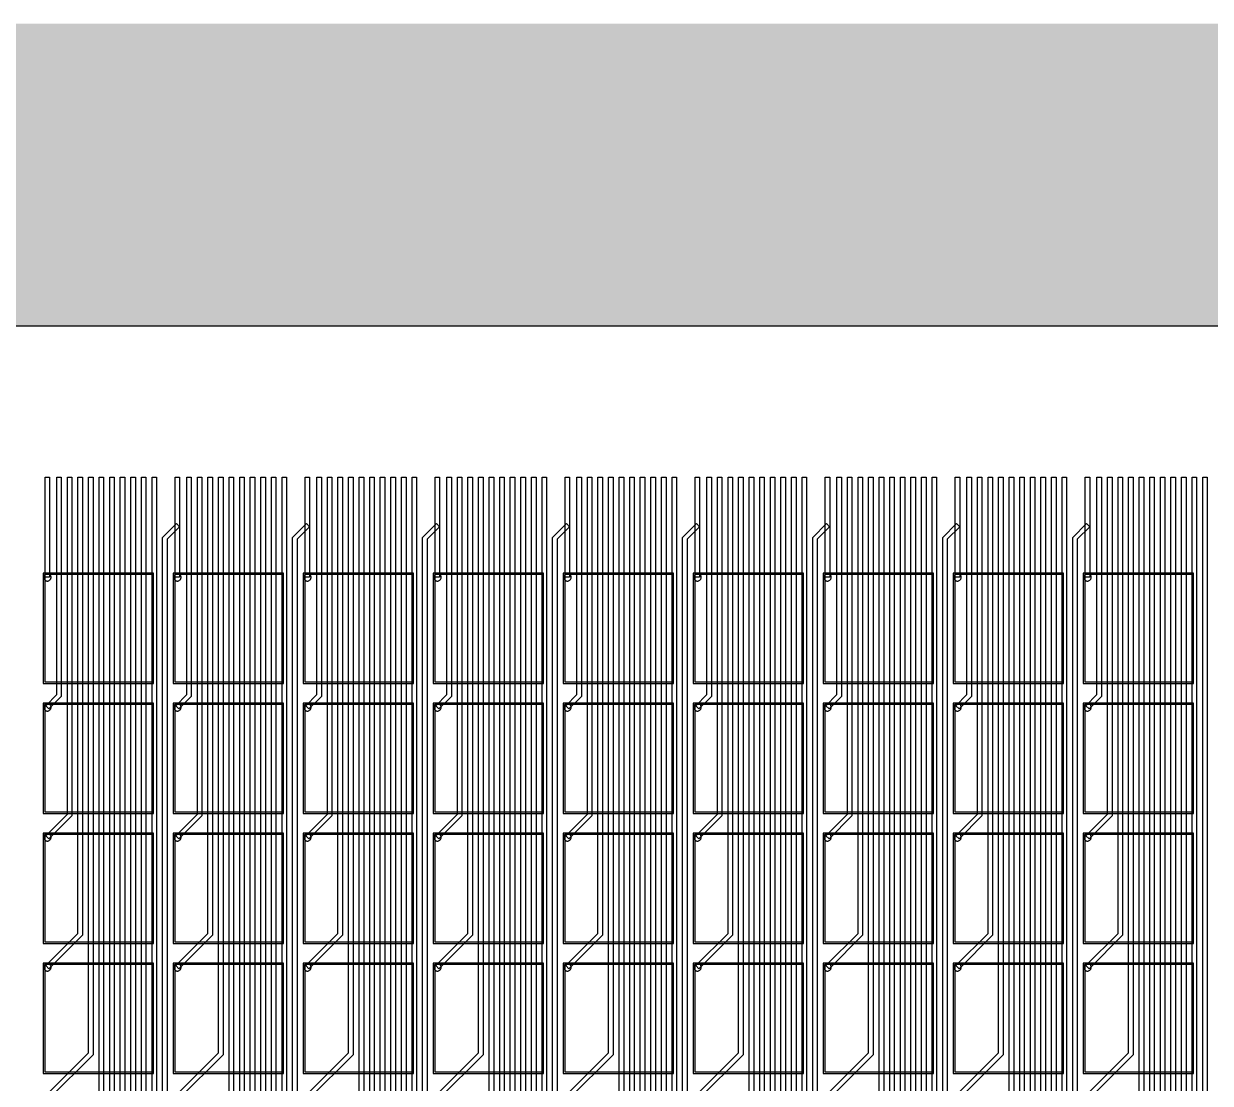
# Model space of a CAD drawing. Header units: metres. Extents: x -514 to 4285, y 130 to 1832.
# Drawn here: x -13 to 772, y 1132 to 1832 of the extents above; entities that cross this region are included whole.
import ezdxf

# ---------------------------------------------------------------- set-up
doc = ezdxf.new("R2010")
doc.units = ezdxf.units.M
for name, color, linetype in [('Etching', 1, 'CONTINUOUS'), ('EtchingPad', 2, 'CONTINUOUS'), ('Metal1', 4, 'CONTINUOUS'), ('Metal2', 3, 'CONTINUOUS'), ('Polyimide', 7, 'CONTINUOUS'), ('Polyimide_Negative', 5, 'CONTINUOUS')]:
    doc.layers.add(name, color=color, linetype=linetype)

msp = doc.modelspace()

# ---------------------------------------------------------------- hatches: boundary and pattern name
at = {"layer": 'Polyimide_Negative'}
h = msp.add_hatch(color=5, dxfattribs=at)
h.paths.add_polyline_path([(-514, 1832.5), (4285, 1832.5), (4285, 230), (59.64, 230), (48.21, 217.79), (33.87, 204.37), (18.69, 191.91), (2.73, 180.47), (-13.95, 170.1), (-31.27, 160.84), (-49.15, 152.74), (-67.53, 145.82), (-86.33, 140.12), (-105.45, 135.66), (-124.83, 132.46), (-144.37, 130.54), (-164, 129.89), (-183.63, 130.54), (-203.17, 132.46), (-222.55, 135.66), (-241.67, 140.12), (-260.47, 145.82), (-278.85, 152.74), (-296.73, 160.84), (-314.05, 170.1), (-330.73, 180.47), (-346.69, 191.91), (-361.87, 204.37), (-376.21, 217.79), (-387.64, 230), (-514, 230), (-514, 1832.5)])
h.paths.add_polyline_path([(-264, 430), (-263.79, 423.46), (-263.14, 416.95), (-262.08, 410.49), (-260.59, 404.12), (-258.69, 397.86), (-256.39, 391.73), (-253.69, 385.77), (-250.6, 380), (-247.15, 374.44), (-243.34, 369.12), (-239.18, 364.07), (-234.71, 359.29), (-229.93, 354.82), (-224.88, 350.66), (-219.56, 346.85), (-214, 343.4), (-208.23, 340.31), (-202.27, 337.61), (-196.14, 335.31), (-189.88, 333.41), (-183.51, 331.92), (-177.05, 330.86), (-170.54, 330.21), (-164, 330), (-157.46, 330.21), (-150.95, 330.86), (-144.49, 331.92), (-138.12, 333.41), (-131.86, 335.31), (-125.73, 337.61), (-119.77, 340.31), (-114, 343.4), (-108.44, 346.85), (-103.12, 350.66), (-98.07, 354.82), (-93.29, 359.29), (-88.82, 364.07), (-84.66, 369.12), (-80.85, 374.44), (-77.4, 380), (-74.31, 385.77), (-71.61, 391.73), (-69.31, 397.86), (-67.41, 404.12), (-65.92, 410.49), (-64.86, 416.95), (-64.21, 423.46), (-64, 430), (1985, 430), (3830, 430), (3830.22, 436.87), (3830.9, 443.71), (3832.02, 450.48), (3833.58, 457.18), (3835.57, 463.75), (3837.99, 470.18), (3840.83, 476.44), (3844.07, 482.5), (3847.7, 488.33), (3851.7, 493.92), (3856.06, 499.23), (3860.75, 504.25), (3865.77, 508.94), (3871.08, 513.3), (3876.67, 517.3), (3882.5, 520.93), (3888.56, 524.17), (3894.82, 527.01), (3901.25, 529.43), (3907.82, 531.42), (3914.52, 532.98), (3921.29, 534.1), (3928.13, 534.78), (3935, 535), (3941.87, 534.78), (3948.71, 534.1), (3955.48, 532.98), (3962.18, 531.42), (3968.75, 529.43), (3975.18, 527.01), (3981.44, 524.17), (3987.5, 520.93), (3993.33, 517.3), (3998.92, 513.3), (4004.23, 508.94), (4009.25, 504.25), (4013.94, 499.23), (4018.3, 493.92), (4022.3, 488.33), (4025.93, 482.5), (4029.17, 476.44), (4032.01, 470.18), (4034.43, 463.75), (4036.42, 457.18), (4037.98, 450.48), (4039.1, 443.71), (4039.78, 436.87), (4040, 430), (4085, 430), (4085, 1632.5), (-314, 1632.5), (-314, 430), (-264, 430)], flags=0)

# ---------------------------------------------------------------- linework, layer by layer
at = {"layer": 'Etching'}
for points in [[(5.25, 1466.25), (5.23, 1466.58), (5.16, 1466.9), (5.06, 1467.21), (4.92, 1467.5), (4.73, 1467.77), (4.52, 1468.02), (4.27, 1468.23), (4, 1468.42), (3.71, 1468.56), (3.4, 1468.66), (3.08, 1468.73), (2.75, 1468.75), (2.42, 1468.73), (2.1, 1468.66), (1.79, 1468.56), (1.5, 1468.42), (1.23, 1468.23), (0.98, 1468.02), (0.77, 1467.77), (0.58, 1467.5), (0.44, 1467.21), (0.34, 1466.9), (0.27, 1466.58), (0.25, 1466.25), (0.27, 1465.92), (0.34, 1465.6), (0.44, 1465.29), (0.58, 1465), (0.77, 1464.73), (0.98, 1464.48), (1.23, 1464.27), (1.5, 1464.08), (1.79, 1463.94), (2.1, 1463.84), (2.42, 1463.77), (2.75, 1463.75), (3.08, 1463.77), (3.4, 1463.84), (3.71, 1463.94), (4, 1464.08), (4.27, 1464.27), (4.52, 1464.48), (4.73, 1464.73), (4.92, 1465), (5.06, 1465.29), (5.16, 1465.6), (5.23, 1465.92), (5.25, 1466.25)], [(91.25, 1466.25), (91.23, 1466.58), (91.16, 1466.9), (91.06, 1467.21), (90.92, 1467.5), (90.73, 1467.77), (90.52, 1468.02), (90.27, 1468.23), (90, 1468.42), (89.71, 1468.56), (89.4, 1468.66), (89.08, 1468.73), (88.75, 1468.75), (88.42, 1468.73), (88.1, 1468.66), (87.79, 1468.56), (87.5, 1468.42), (87.23, 1468.23), (86.98, 1468.02), (86.77, 1467.77), (86.58, 1467.5), (86.44, 1467.21), (86.34, 1466.9), (86.27, 1466.58), (86.25, 1466.25), (86.27, 1465.92), (86.34, 1465.6), (86.44, 1465.29), (86.58, 1465), (86.77, 1464.73), (86.98, 1464.48), (87.23, 1464.27), (87.5, 1464.08), (87.79, 1463.94), (88.1, 1463.84), (88.42, 1463.77), (88.75, 1463.75), (89.08, 1463.77), (89.4, 1463.84), (89.71, 1463.94), (90, 1464.08), (90.27, 1464.27), (90.52, 1464.48), (90.73, 1464.73), (90.92, 1465), (91.06, 1465.29), (91.16, 1465.6), (91.23, 1465.92), (91.25, 1466.25)], [(177.25, 1466.25), (177.23, 1466.58), (177.16, 1466.9), (177.06, 1467.21), (176.92, 1467.5), (176.73, 1467.77), (176.52, 1468.02), (176.27, 1468.23), (176, 1468.42), (175.71, 1468.56), (175.4, 1468.66), (175.08, 1468.73), (174.75, 1468.75), (174.42, 1468.73), (174.1, 1468.66), (173.79, 1468.56), (173.5, 1468.42), (173.23, 1468.23), (172.98, 1468.02), (172.77, 1467.77), (172.58, 1467.5), (172.44, 1467.21), (172.34, 1466.9), (172.27, 1466.58), (172.25, 1466.25), (172.27, 1465.92), (172.34, 1465.6), (172.44, 1465.29), (172.58, 1465), (172.77, 1464.73), (172.98, 1464.48), (173.23, 1464.27), (173.5, 1464.08), (173.79, 1463.94), (174.1, 1463.84), (174.42, 1463.77), (174.75, 1463.75), (175.08, 1463.77), (175.4, 1463.84), (175.71, 1463.94), (176, 1464.08), (176.27, 1464.27), (176.52, 1464.48), (176.73, 1464.73), (176.92, 1465), (177.06, 1465.29), (177.16, 1465.6), (177.23, 1465.92), (177.25, 1466.25)], [(263.25, 1466.25), (263.23, 1466.58), (263.16, 1466.9), (263.06, 1467.21), (262.92, 1467.5), (262.73, 1467.77), (262.52, 1468.02), (262.27, 1468.23), (262, 1468.42), (261.71, 1468.56), (261.4, 1468.66), (261.08, 1468.73), (260.75, 1468.75), (260.42, 1468.73), (260.1, 1468.66), (259.79, 1468.56), (259.5, 1468.42), (259.23, 1468.23), (258.98, 1468.02), (258.77, 1467.77), (258.58, 1467.5), (258.44, 1467.21), (258.34, 1466.9), (258.27, 1466.58), (258.25, 1466.25), (258.27, 1465.92), (258.34, 1465.6), (258.44, 1465.29), (258.58, 1465), (258.77, 1464.73), (258.98, 1464.48), (259.23, 1464.27), (259.5, 1464.08), (259.79, 1463.94), (260.1, 1463.84), (260.42, 1463.77), (260.75, 1463.75), (261.08, 1463.77), (261.4, 1463.84), (261.71, 1463.94), (262, 1464.08), (262.27, 1464.27), (262.52, 1464.48), (262.73, 1464.73), (262.92, 1465), (263.06, 1465.29), (263.16, 1465.6), (263.23, 1465.92), (263.25, 1466.25)], [(349.25, 1466.25), (349.23, 1466.58), (349.16, 1466.9), (349.06, 1467.21), (348.92, 1467.5), (348.73, 1467.77), (348.52, 1468.02), (348.27, 1468.23), (348, 1468.42), (347.71, 1468.56), (347.4, 1468.66), (347.08, 1468.73), (346.75, 1468.75), (346.42, 1468.73), (346.1, 1468.66), (345.79, 1468.56), (345.5, 1468.42), (345.23, 1468.23), (344.98, 1468.02), (344.77, 1467.77), (344.58, 1467.5), (344.44, 1467.21), (344.34, 1466.9), (344.27, 1466.58), (344.25, 1466.25), (344.27, 1465.92), (344.34, 1465.6), (344.44, 1465.29), (344.58, 1465), (344.77, 1464.73), (344.98, 1464.48), (345.23, 1464.27), (345.5, 1464.08), (345.79, 1463.94), (346.1, 1463.84), (346.42, 1463.77), (346.75, 1463.75), (347.08, 1463.77), (347.4, 1463.84), (347.71, 1463.94), (348, 1464.08), (348.27, 1464.27), (348.52, 1464.48), (348.73, 1464.73), (348.92, 1465), (349.06, 1465.29), (349.16, 1465.6), (349.23, 1465.92), (349.25, 1466.25)], [(435.25, 1466.25), (435.23, 1466.58), (435.16, 1466.9), (435.06, 1467.21), (434.92, 1467.5), (434.73, 1467.77), (434.52, 1468.02), (434.27, 1468.23), (434, 1468.42), (433.71, 1468.56), (433.4, 1468.66), (433.08, 1468.73), (432.75, 1468.75), (432.42, 1468.73), (432.1, 1468.66), (431.79, 1468.56), (431.5, 1468.42), (431.23, 1468.23), (430.98, 1468.02), (430.77, 1467.77), (430.58, 1467.5), (430.44, 1467.21), (430.34, 1466.9), (430.27, 1466.58), (430.25, 1466.25), (430.27, 1465.92), (430.34, 1465.6), (430.44, 1465.29), (430.58, 1465), (430.77, 1464.73), (430.98, 1464.48), (431.23, 1464.27), (431.5, 1464.08), (431.79, 1463.94), (432.1, 1463.84), (432.42, 1463.77), (432.75, 1463.75), (433.08, 1463.77), (433.4, 1463.84), (433.71, 1463.94), (434, 1464.08), (434.27, 1464.27), (434.52, 1464.48), (434.73, 1464.73), (434.92, 1465), (435.06, 1465.29), (435.16, 1465.6), (435.23, 1465.92), (435.25, 1466.25)], [(521.25, 1466.25), (521.23, 1466.58), (521.16, 1466.9), (521.06, 1467.21), (520.92, 1467.5), (520.73, 1467.77), (520.52, 1468.02), (520.27, 1468.23), (520, 1468.42), (519.71, 1468.56), (519.4, 1468.66), (519.08, 1468.73), (518.75, 1468.75), (518.42, 1468.73), (518.1, 1468.66), (517.79, 1468.56), (517.5, 1468.42), (517.23, 1468.23), (516.98, 1468.02), (516.77, 1467.77), (516.58, 1467.5), (516.44, 1467.21), (516.34, 1466.9), (516.27, 1466.58), (516.25, 1466.25), (516.27, 1465.92), (516.34, 1465.6), (516.44, 1465.29), (516.58, 1465), (516.77, 1464.73), (516.98, 1464.48), (517.23, 1464.27), (517.5, 1464.08), (517.79, 1463.94), (518.1, 1463.84), (518.42, 1463.77), (518.75, 1463.75), (519.08, 1463.77), (519.4, 1463.84), (519.71, 1463.94), (520, 1464.08), (520.27, 1464.27), (520.52, 1464.48), (520.73, 1464.73), (520.92, 1465), (521.06, 1465.29), (521.16, 1465.6), (521.23, 1465.92), (521.25, 1466.25)], [(607.25, 1466.25), (607.23, 1466.58), (607.16, 1466.9), (607.06, 1467.21), (606.92, 1467.5), (606.73, 1467.77), (606.52, 1468.02), (606.27, 1468.23), (606, 1468.42), (605.71, 1468.56), (605.4, 1468.66), (605.08, 1468.73), (604.75, 1468.75), (604.42, 1468.73), (604.1, 1468.66), (603.79, 1468.56), (603.5, 1468.42), (603.23, 1468.23), (602.98, 1468.02), (602.77, 1467.77), (602.58, 1467.5), (602.44, 1467.21), (602.34, 1466.9), (602.27, 1466.58), (602.25, 1466.25), (602.27, 1465.92), (602.34, 1465.6), (602.44, 1465.29), (602.58, 1465), (602.77, 1464.73), (602.98, 1464.48), (603.23, 1464.27), (603.5, 1464.08), (603.79, 1463.94), (604.1, 1463.84), (604.42, 1463.77), (604.75, 1463.75), (605.08, 1463.77), (605.4, 1463.84), (605.71, 1463.94), (606, 1464.08), (606.27, 1464.27), (606.52, 1464.48), (606.73, 1464.73), (606.92, 1465), (607.06, 1465.29), (607.16, 1465.6), (607.23, 1465.92), (607.25, 1466.25)], [(693.25, 1466.25), (693.23, 1466.58), (693.16, 1466.9), (693.06, 1467.21), (692.92, 1467.5), (692.73, 1467.77), (692.52, 1468.02), (692.27, 1468.23), (692, 1468.42), (691.71, 1468.56), (691.4, 1468.66), (691.08, 1468.73), (690.75, 1468.75), (690.42, 1468.73), (690.1, 1468.66), (689.79, 1468.56), (689.5, 1468.42), (689.23, 1468.23), (688.98, 1468.02), (688.77, 1467.77), (688.58, 1467.5), (688.44, 1467.21), (688.34, 1466.9), (688.27, 1466.58), (688.25, 1466.25), (688.27, 1465.92), (688.34, 1465.6), (688.44, 1465.29), (688.58, 1465), (688.77, 1464.73), (688.98, 1464.48), (689.23, 1464.27), (689.5, 1464.08), (689.79, 1463.94), (690.1, 1463.84), (690.42, 1463.77), (690.75, 1463.75), (691.08, 1463.77), (691.4, 1463.84), (691.71, 1463.94), (692, 1464.08), (692.27, 1464.27), (692.52, 1464.48), (692.73, 1464.73), (692.92, 1465), (693.06, 1465.29), (693.16, 1465.6), (693.23, 1465.92), (693.25, 1466.25)], [(5.25, 1380.25), (5.23, 1380.58), (5.16, 1380.9), (5.06, 1381.21), (4.92, 1381.5), (4.73, 1381.77), (4.52, 1382.02), (4.27, 1382.23), (4, 1382.42), (3.71, 1382.56), (3.4, 1382.66), (3.08, 1382.73), (2.75, 1382.75), (2.42, 1382.73), (2.1, 1382.66), (1.79, 1382.56), (1.5, 1382.42), (1.23, 1382.23), (0.98, 1382.02), (0.77, 1381.77), (0.58, 1381.5), (0.44, 1381.21), (0.34, 1380.9), (0.27, 1380.58), (0.25, 1380.25), (0.27, 1379.92), (0.34, 1379.6), (0.44, 1379.29), (0.58, 1379), (0.77, 1378.73), (0.98, 1378.48), (1.23, 1378.27), (1.5, 1378.08), (1.79, 1377.94), (2.1, 1377.84), (2.42, 1377.77), (2.75, 1377.75), (3.08, 1377.77), (3.4, 1377.84), (3.71, 1377.94), (4, 1378.08), (4.27, 1378.27), (4.52, 1378.48), (4.73, 1378.73), (4.92, 1379), (5.06, 1379.29), (5.16, 1379.6), (5.23, 1379.92), (5.25, 1380.25)], [(91.25, 1380.25), (91.23, 1380.58), (91.16, 1380.9), (91.06, 1381.21), (90.92, 1381.5), (90.73, 1381.77), (90.52, 1382.02), (90.27, 1382.23), (90, 1382.42), (89.71, 1382.56), (89.4, 1382.66), (89.08, 1382.73), (88.75, 1382.75), (88.42, 1382.73), (88.1, 1382.66), (87.79, 1382.56), (87.5, 1382.42), (87.23, 1382.23), (86.98, 1382.02), (86.77, 1381.77), (86.58, 1381.5), (86.44, 1381.21), (86.34, 1380.9), (86.27, 1380.58), (86.25, 1380.25), (86.27, 1379.92), (86.34, 1379.6), (86.44, 1379.29), (86.58, 1379), (86.77, 1378.73), (86.98, 1378.48), (87.23, 1378.27), (87.5, 1378.08), (87.79, 1377.94), (88.1, 1377.84), (88.42, 1377.77), (88.75, 1377.75), (89.08, 1377.77), (89.4, 1377.84), (89.71, 1377.94), (90, 1378.08), (90.27, 1378.27), (90.52, 1378.48), (90.73, 1378.73), (90.92, 1379), (91.06, 1379.29), (91.16, 1379.6), (91.23, 1379.92), (91.25, 1380.25)], [(177.25, 1380.25), (177.23, 1380.58), (177.16, 1380.9), (177.06, 1381.21), (176.92, 1381.5), (176.73, 1381.77), (176.52, 1382.02), (176.27, 1382.23), (176, 1382.42), (175.71, 1382.56), (175.4, 1382.66), (175.08, 1382.73), (174.75, 1382.75), (174.42, 1382.73), (174.1, 1382.66), (173.79, 1382.56), (173.5, 1382.42), (173.23, 1382.23), (172.98, 1382.02), (172.77, 1381.77), (172.58, 1381.5), (172.44, 1381.21), (172.34, 1380.9), (172.27, 1380.58), (172.25, 1380.25), (172.27, 1379.92), (172.34, 1379.6), (172.44, 1379.29), (172.58, 1379), (172.77, 1378.73), (172.98, 1378.48), (173.23, 1378.27), (173.5, 1378.08), (173.79, 1377.94), (174.1, 1377.84), (174.42, 1377.77), (174.75, 1377.75), (175.08, 1377.77), (175.4, 1377.84), (175.71, 1377.94), (176, 1378.08), (176.27, 1378.27), (176.52, 1378.48), (176.73, 1378.73), (176.92, 1379), (177.06, 1379.29), (177.16, 1379.6), (177.23, 1379.92), (177.25, 1380.25)], [(263.25, 1380.25), (263.23, 1380.58), (263.16, 1380.9), (263.06, 1381.21), (262.92, 1381.5), (262.73, 1381.77), (262.52, 1382.02), (262.27, 1382.23), (262, 1382.42), (261.71, 1382.56), (261.4, 1382.66), (261.08, 1382.73), (260.75, 1382.75), (260.42, 1382.73), (260.1, 1382.66), (259.79, 1382.56), (259.5, 1382.42), (259.23, 1382.23), (258.98, 1382.02), (258.77, 1381.77), (258.58, 1381.5), (258.44, 1381.21), (258.34, 1380.9), (258.27, 1380.58), (258.25, 1380.25), (258.27, 1379.92), (258.34, 1379.6), (258.44, 1379.29), (258.58, 1379), (258.77, 1378.73), (258.98, 1378.48), (259.23, 1378.27), (259.5, 1378.08), (259.79, 1377.94), (260.1, 1377.84), (260.42, 1377.77), (260.75, 1377.75), (261.08, 1377.77), (261.4, 1377.84), (261.71, 1377.94), (262, 1378.08), (262.27, 1378.27), (262.52, 1378.48), (262.73, 1378.73), (262.92, 1379), (263.06, 1379.29), (263.16, 1379.6), (263.23, 1379.92), (263.25, 1380.25)], [(349.25, 1380.25), (349.23, 1380.58), (349.16, 1380.9), (349.06, 1381.21), (348.92, 1381.5), (348.73, 1381.77), (348.52, 1382.02), (348.27, 1382.23), (348, 1382.42), (347.71, 1382.56), (347.4, 1382.66), (347.08, 1382.73), (346.75, 1382.75), (346.42, 1382.73), (346.1, 1382.66), (345.79, 1382.56), (345.5, 1382.42), (345.23, 1382.23), (344.98, 1382.02), (344.77, 1381.77), (344.58, 1381.5), (344.44, 1381.21), (344.34, 1380.9), (344.27, 1380.58), (344.25, 1380.25), (344.27, 1379.92), (344.34, 1379.6), (344.44, 1379.29), (344.58, 1379), (344.77, 1378.73), (344.98, 1378.48), (345.23, 1378.27), (345.5, 1378.08), (345.79, 1377.94), (346.1, 1377.84), (346.42, 1377.77), (346.75, 1377.75), (347.08, 1377.77), (347.4, 1377.84), (347.71, 1377.94), (348, 1378.08), (348.27, 1378.27), (348.52, 1378.48), (348.73, 1378.73), (348.92, 1379), (349.06, 1379.29), (349.16, 1379.6), (349.23, 1379.92), (349.25, 1380.25)], [(435.25, 1380.25), (435.23, 1380.58), (435.16, 1380.9), (435.06, 1381.21), (434.92, 1381.5), (434.73, 1381.77), (434.52, 1382.02), (434.27, 1382.23), (434, 1382.42), (433.71, 1382.56), (433.4, 1382.66), (433.08, 1382.73), (432.75, 1382.75), (432.42, 1382.73), (432.1, 1382.66), (431.79, 1382.56), (431.5, 1382.42), (431.23, 1382.23), (430.98, 1382.02), (430.77, 1381.77), (430.58, 1381.5), (430.44, 1381.21), (430.34, 1380.9), (430.27, 1380.58), (430.25, 1380.25), (430.27, 1379.92), (430.34, 1379.6), (430.44, 1379.29), (430.58, 1379), (430.77, 1378.73), (430.98, 1378.48), (431.23, 1378.27), (431.5, 1378.08), (431.79, 1377.94), (432.1, 1377.84), (432.42, 1377.77), (432.75, 1377.75), (433.08, 1377.77), (433.4, 1377.84), (433.71, 1377.94), (434, 1378.08), (434.27, 1378.27), (434.52, 1378.48), (434.73, 1378.73), (434.92, 1379), (435.06, 1379.29), (435.16, 1379.6), (435.23, 1379.92), (435.25, 1380.25)], [(521.25, 1380.25), (521.23, 1380.58), (521.16, 1380.9), (521.06, 1381.21), (520.92, 1381.5), (520.73, 1381.77), (520.52, 1382.02), (520.27, 1382.23), (520, 1382.42), (519.71, 1382.56), (519.4, 1382.66), (519.08, 1382.73), (518.75, 1382.75), (518.42, 1382.73), (518.1, 1382.66), (517.79, 1382.56), (517.5, 1382.42), (517.23, 1382.23), (516.98, 1382.02), (516.77, 1381.77), (516.58, 1381.5), (516.44, 1381.21), (516.34, 1380.9), (516.27, 1380.58), (516.25, 1380.25), (516.27, 1379.92), (516.34, 1379.6), (516.44, 1379.29), (516.58, 1379), (516.77, 1378.73), (516.98, 1378.48), (517.23, 1378.27), (517.5, 1378.08), (517.79, 1377.94), (518.1, 1377.84), (518.42, 1377.77), (518.75, 1377.75), (519.08, 1377.77), (519.4, 1377.84), (519.71, 1377.94), (520, 1378.08), (520.27, 1378.27), (520.52, 1378.48), (520.73, 1378.73), (520.92, 1379), (521.06, 1379.29), (521.16, 1379.6), (521.23, 1379.92), (521.25, 1380.25)], [(607.25, 1380.25), (607.23, 1380.58), (607.16, 1380.9), (607.06, 1381.21), (606.92, 1381.5), (606.73, 1381.77), (606.52, 1382.02), (606.27, 1382.23), (606, 1382.42), (605.71, 1382.56), (605.4, 1382.66), (605.08, 1382.73), (604.75, 1382.75), (604.42, 1382.73), (604.1, 1382.66), (603.79, 1382.56), (603.5, 1382.42), (603.23, 1382.23), (602.98, 1382.02), (602.77, 1381.77), (602.58, 1381.5), (602.44, 1381.21), (602.34, 1380.9), (602.27, 1380.58), (602.25, 1380.25), (602.27, 1379.92), (602.34, 1379.6), (602.44, 1379.29), (602.58, 1379), (602.77, 1378.73), (602.98, 1378.48), (603.23, 1378.27), (603.5, 1378.08), (603.79, 1377.94), (604.1, 1377.84), (604.42, 1377.77), (604.75, 1377.75), (605.08, 1377.77), (605.4, 1377.84), (605.71, 1377.94), (606, 1378.08), (606.27, 1378.27), (606.52, 1378.48), (606.73, 1378.73), (606.92, 1379), (607.06, 1379.29), (607.16, 1379.6), (607.23, 1379.92), (607.25, 1380.25)], [(693.25, 1380.25), (693.23, 1380.58), (693.16, 1380.9), (693.06, 1381.21), (692.92, 1381.5), (692.73, 1381.77), (692.52, 1382.02), (692.27, 1382.23), (692, 1382.42), (691.71, 1382.56), (691.4, 1382.66), (691.08, 1382.73), (690.75, 1382.75), (690.42, 1382.73), (690.1, 1382.66), (689.79, 1382.56), (689.5, 1382.42), (689.23, 1382.23), (688.98, 1382.02), (688.77, 1381.77), (688.58, 1381.5), (688.44, 1381.21), (688.34, 1380.9), (688.27, 1380.58), (688.25, 1380.25), (688.27, 1379.92), (688.34, 1379.6), (688.44, 1379.29), (688.58, 1379), (688.77, 1378.73), (688.98, 1378.48), (689.23, 1378.27), (689.5, 1378.08), (689.79, 1377.94), (690.1, 1377.84), (690.42, 1377.77), (690.75, 1377.75), (691.08, 1377.77), (691.4, 1377.84), (691.71, 1377.94), (692, 1378.08), (692.27, 1378.27), (692.52, 1378.48), (692.73, 1378.73), (692.92, 1379), (693.06, 1379.29), (693.16, 1379.6), (693.23, 1379.92), (693.25, 1380.25)], [(5.25, 1294.25), (5.23, 1294.58), (5.16, 1294.9), (5.06, 1295.21), (4.92, 1295.5), (4.73, 1295.77), (4.52, 1296.02), (4.27, 1296.23), (4, 1296.42), (3.71, 1296.56), (3.4, 1296.66), (3.08, 1296.73), (2.75, 1296.75), (2.42, 1296.73), (2.1, 1296.66), (1.79, 1296.56), (1.5, 1296.42), (1.23, 1296.23), (0.98, 1296.02), (0.77, 1295.77), (0.58, 1295.5), (0.44, 1295.21), (0.34, 1294.9), (0.27, 1294.58), (0.25, 1294.25), (0.27, 1293.92), (0.34, 1293.6), (0.44, 1293.29), (0.58, 1293), (0.77, 1292.73), (0.98, 1292.48), (1.23, 1292.27), (1.5, 1292.08), (1.79, 1291.94), (2.1, 1291.84), (2.42, 1291.77), (2.75, 1291.75), (3.08, 1291.77), (3.4, 1291.84), (3.71, 1291.94), (4, 1292.08), (4.27, 1292.27), (4.52, 1292.48), (4.73, 1292.73), (4.92, 1293), (5.06, 1293.29), (5.16, 1293.6), (5.23, 1293.92), (5.25, 1294.25)], [(91.25, 1294.25), (91.23, 1294.58), (91.16, 1294.9), (91.06, 1295.21), (90.92, 1295.5), (90.73, 1295.77), (90.52, 1296.02), (90.27, 1296.23), (90, 1296.42), (89.71, 1296.56), (89.4, 1296.66), (89.08, 1296.73), (88.75, 1296.75), (88.42, 1296.73), (88.1, 1296.66), (87.79, 1296.56), (87.5, 1296.42), (87.23, 1296.23), (86.98, 1296.02), (86.77, 1295.77), (86.58, 1295.5), (86.44, 1295.21), (86.34, 1294.9), (86.27, 1294.58), (86.25, 1294.25), (86.27, 1293.92), (86.34, 1293.6), (86.44, 1293.29), (86.58, 1293), (86.77, 1292.73), (86.98, 1292.48), (87.23, 1292.27), (87.5, 1292.08), (87.79, 1291.94), (88.1, 1291.84), (88.42, 1291.77), (88.75, 1291.75), (89.08, 1291.77), (89.4, 1291.84), (89.71, 1291.94), (90, 1292.08), (90.27, 1292.27), (90.52, 1292.48), (90.73, 1292.73), (90.92, 1293), (91.06, 1293.29), (91.16, 1293.6), (91.23, 1293.92), (91.25, 1294.25)], [(177.25, 1294.25), (177.23, 1294.58), (177.16, 1294.9), (177.06, 1295.21), (176.92, 1295.5), (176.73, 1295.77), (176.52, 1296.02), (176.27, 1296.23), (176, 1296.42), (175.71, 1296.56), (175.4, 1296.66), (175.08, 1296.73), (174.75, 1296.75), (174.42, 1296.73), (174.1, 1296.66), (173.79, 1296.56), (173.5, 1296.42), (173.23, 1296.23), (172.98, 1296.02), (172.77, 1295.77), (172.58, 1295.5), (172.44, 1295.21), (172.34, 1294.9), (172.27, 1294.58), (172.25, 1294.25), (172.27, 1293.92), (172.34, 1293.6), (172.44, 1293.29), (172.58, 1293), (172.77, 1292.73), (172.98, 1292.48), (173.23, 1292.27), (173.5, 1292.08), (173.79, 1291.94), (174.1, 1291.84), (174.42, 1291.77), (174.75, 1291.75), (175.08, 1291.77), (175.4, 1291.84), (175.71, 1291.94), (176, 1292.08), (176.27, 1292.27), (176.52, 1292.48), (176.73, 1292.73), (176.92, 1293), (177.06, 1293.29), (177.16, 1293.6), (177.23, 1293.92), (177.25, 1294.25)], [(263.25, 1294.25), (263.23, 1294.58), (263.16, 1294.9), (263.06, 1295.21), (262.92, 1295.5), (262.73, 1295.77), (262.52, 1296.02), (262.27, 1296.23), (262, 1296.42), (261.71, 1296.56), (261.4, 1296.66), (261.08, 1296.73), (260.75, 1296.75), (260.42, 1296.73), (260.1, 1296.66), (259.79, 1296.56), (259.5, 1296.42), (259.23, 1296.23), (258.98, 1296.02), (258.77, 1295.77), (258.58, 1295.5), (258.44, 1295.21), (258.34, 1294.9), (258.27, 1294.58), (258.25, 1294.25), (258.27, 1293.92), (258.34, 1293.6), (258.44, 1293.29), (258.58, 1293), (258.77, 1292.73), (258.98, 1292.48), (259.23, 1292.27), (259.5, 1292.08), (259.79, 1291.94), (260.1, 1291.84), (260.42, 1291.77), (260.75, 1291.75), (261.08, 1291.77), (261.4, 1291.84), (261.71, 1291.94), (262, 1292.08), (262.27, 1292.27), (262.52, 1292.48), (262.73, 1292.73), (262.92, 1293), (263.06, 1293.29), (263.16, 1293.6), (263.23, 1293.92), (263.25, 1294.25)], [(349.25, 1294.25), (349.23, 1294.58), (349.16, 1294.9), (349.06, 1295.21), (348.92, 1295.5), (348.73, 1295.77), (348.52, 1296.02), (348.27, 1296.23), (348, 1296.42), (347.71, 1296.56), (347.4, 1296.66), (347.08, 1296.73), (346.75, 1296.75), (346.42, 1296.73), (346.1, 1296.66), (345.79, 1296.56), (345.5, 1296.42), (345.23, 1296.23), (344.98, 1296.02), (344.77, 1295.77), (344.58, 1295.5), (344.44, 1295.21), (344.34, 1294.9), (344.27, 1294.58), (344.25, 1294.25), (344.27, 1293.92), (344.34, 1293.6), (344.44, 1293.29), (344.58, 1293), (344.77, 1292.73), (344.98, 1292.48), (345.23, 1292.27), (345.5, 1292.08), (345.79, 1291.94), (346.1, 1291.84), (346.42, 1291.77), (346.75, 1291.75), (347.08, 1291.77), (347.4, 1291.84), (347.71, 1291.94), (348, 1292.08), (348.27, 1292.27), (348.52, 1292.48), (348.73, 1292.73), (348.92, 1293), (349.06, 1293.29), (349.16, 1293.6), (349.23, 1293.92), (349.25, 1294.25)], [(435.25, 1294.25), (435.23, 1294.58), (435.16, 1294.9), (435.06, 1295.21), (434.92, 1295.5), (434.73, 1295.77), (434.52, 1296.02), (434.27, 1296.23), (434, 1296.42), (433.71, 1296.56), (433.4, 1296.66), (433.08, 1296.73), (432.75, 1296.75), (432.42, 1296.73), (432.1, 1296.66), (431.79, 1296.56), (431.5, 1296.42), (431.23, 1296.23), (430.98, 1296.02), (430.77, 1295.77), (430.58, 1295.5), (430.44, 1295.21), (430.34, 1294.9), (430.27, 1294.58), (430.25, 1294.25), (430.27, 1293.92), (430.34, 1293.6), (430.44, 1293.29), (430.58, 1293), (430.77, 1292.73), (430.98, 1292.48), (431.23, 1292.27), (431.5, 1292.08), (431.79, 1291.94), (432.1, 1291.84), (432.42, 1291.77), (432.75, 1291.75), (433.08, 1291.77), (433.4, 1291.84), (433.71, 1291.94), (434, 1292.08), (434.27, 1292.27), (434.52, 1292.48), (434.73, 1292.73), (434.92, 1293), (435.06, 1293.29), (435.16, 1293.6), (435.23, 1293.92), (435.25, 1294.25)], [(521.25, 1294.25), (521.23, 1294.58), (521.16, 1294.9), (521.06, 1295.21), (520.92, 1295.5), (520.73, 1295.77), (520.52, 1296.02), (520.27, 1296.23), (520, 1296.42), (519.71, 1296.56), (519.4, 1296.66), (519.08, 1296.73), (518.75, 1296.75), (518.42, 1296.73), (518.1, 1296.66), (517.79, 1296.56), (517.5, 1296.42), (517.23, 1296.23), (516.98, 1296.02), (516.77, 1295.77), (516.58, 1295.5), (516.44, 1295.21), (516.34, 1294.9), (516.27, 1294.58), (516.25, 1294.25), (516.27, 1293.92), (516.34, 1293.6), (516.44, 1293.29), (516.58, 1293), (516.77, 1292.73), (516.98, 1292.48), (517.23, 1292.27), (517.5, 1292.08), (517.79, 1291.94), (518.1, 1291.84), (518.42, 1291.77), (518.75, 1291.75), (519.08, 1291.77), (519.4, 1291.84), (519.71, 1291.94), (520, 1292.08), (520.27, 1292.27), (520.52, 1292.48), (520.73, 1292.73), (520.92, 1293), (521.06, 1293.29), (521.16, 1293.6), (521.23, 1293.92), (521.25, 1294.25)], [(607.25, 1294.25), (607.23, 1294.58), (607.16, 1294.9), (607.06, 1295.21), (606.92, 1295.5), (606.73, 1295.77), (606.52, 1296.02), (606.27, 1296.23), (606, 1296.42), (605.71, 1296.56), (605.4, 1296.66), (605.08, 1296.73), (604.75, 1296.75), (604.42, 1296.73), (604.1, 1296.66), (603.79, 1296.56), (603.5, 1296.42), (603.23, 1296.23), (602.98, 1296.02), (602.77, 1295.77), (602.58, 1295.5), (602.44, 1295.21), (602.34, 1294.9), (602.27, 1294.58), (602.25, 1294.25), (602.27, 1293.92), (602.34, 1293.6), (602.44, 1293.29), (602.58, 1293), (602.77, 1292.73), (602.98, 1292.48), (603.23, 1292.27), (603.5, 1292.08), (603.79, 1291.94), (604.1, 1291.84), (604.42, 1291.77), (604.75, 1291.75), (605.08, 1291.77), (605.4, 1291.84), (605.71, 1291.94), (606, 1292.08), (606.27, 1292.27), (606.52, 1292.48), (606.73, 1292.73), (606.92, 1293), (607.06, 1293.29), (607.16, 1293.6), (607.23, 1293.92), (607.25, 1294.25)], [(693.25, 1294.25), (693.23, 1294.58), (693.16, 1294.9), (693.06, 1295.21), (692.92, 1295.5), (692.73, 1295.77), (692.52, 1296.02), (692.27, 1296.23), (692, 1296.42), (691.71, 1296.56), (691.4, 1296.66), (691.08, 1296.73), (690.75, 1296.75), (690.42, 1296.73), (690.1, 1296.66), (689.79, 1296.56), (689.5, 1296.42), (689.23, 1296.23), (688.98, 1296.02), (688.77, 1295.77), (688.58, 1295.5), (688.44, 1295.21), (688.34, 1294.9), (688.27, 1294.58), (688.25, 1294.25), (688.27, 1293.92), (688.34, 1293.6), (688.44, 1293.29), (688.58, 1293), (688.77, 1292.73), (688.98, 1292.48), (689.23, 1292.27), (689.5, 1292.08), (689.79, 1291.94), (690.1, 1291.84), (690.42, 1291.77), (690.75, 1291.75), (691.08, 1291.77), (691.4, 1291.84), (691.71, 1291.94), (692, 1292.08), (692.27, 1292.27), (692.52, 1292.48), (692.73, 1292.73), (692.92, 1293), (693.06, 1293.29), (693.16, 1293.6), (693.23, 1293.92), (693.25, 1294.25)], [(5.25, 1208.25), (5.23, 1208.58), (5.16, 1208.9), (5.06, 1209.21), (4.92, 1209.5), (4.73, 1209.77), (4.52, 1210.02), (4.27, 1210.23), (4, 1210.42), (3.71, 1210.56), (3.4, 1210.66), (3.08, 1210.73), (2.75, 1210.75), (2.42, 1210.73), (2.1, 1210.66), (1.79, 1210.56), (1.5, 1210.42), (1.23, 1210.23), (0.98, 1210.02), (0.77, 1209.77), (0.58, 1209.5), (0.44, 1209.21), (0.34, 1208.9), (0.27, 1208.58), (0.25, 1208.25), (0.27, 1207.92), (0.34, 1207.6), (0.44, 1207.29), (0.58, 1207), (0.77, 1206.73), (0.98, 1206.48), (1.23, 1206.27), (1.5, 1206.08), (1.79, 1205.94), (2.1, 1205.84), (2.42, 1205.77), (2.75, 1205.75), (3.08, 1205.77), (3.4, 1205.84), (3.71, 1205.94), (4, 1206.08), (4.27, 1206.27), (4.52, 1206.48), (4.73, 1206.73), (4.92, 1207), (5.06, 1207.29), (5.16, 1207.6), (5.23, 1207.92), (5.25, 1208.25)], [(91.25, 1208.25), (91.23, 1208.58), (91.16, 1208.9), (91.06, 1209.21), (90.92, 1209.5), (90.73, 1209.77), (90.52, 1210.02), (90.27, 1210.23), (90, 1210.42), (89.71, 1210.56), (89.4, 1210.66), (89.08, 1210.73), (88.75, 1210.75), (88.42, 1210.73), (88.1, 1210.66), (87.79, 1210.56), (87.5, 1210.42), (87.23, 1210.23), (86.98, 1210.02), (86.77, 1209.77), (86.58, 1209.5), (86.44, 1209.21), (86.34, 1208.9), (86.27, 1208.58), (86.25, 1208.25), (86.27, 1207.92), (86.34, 1207.6), (86.44, 1207.29), (86.58, 1207), (86.77, 1206.73), (86.98, 1206.48), (87.23, 1206.27), (87.5, 1206.08), (87.79, 1205.94), (88.1, 1205.84), (88.42, 1205.77), (88.75, 1205.75), (89.08, 1205.77), (89.4, 1205.84), (89.71, 1205.94), (90, 1206.08), (90.27, 1206.27), (90.52, 1206.48), (90.73, 1206.73), (90.92, 1207), (91.06, 1207.29), (91.16, 1207.6), (91.23, 1207.92), (91.25, 1208.25)], [(177.25, 1208.25), (177.23, 1208.58), (177.16, 1208.9), (177.06, 1209.21), (176.92, 1209.5), (176.73, 1209.77), (176.52, 1210.02), (176.27, 1210.23), (176, 1210.42), (175.71, 1210.56), (175.4, 1210.66), (175.08, 1210.73), (174.75, 1210.75), (174.42, 1210.73), (174.1, 1210.66), (173.79, 1210.56), (173.5, 1210.42), (173.23, 1210.23), (172.98, 1210.02), (172.77, 1209.77), (172.58, 1209.5), (172.44, 1209.21), (172.34, 1208.9), (172.27, 1208.58), (172.25, 1208.25), (172.27, 1207.92), (172.34, 1207.6), (172.44, 1207.29), (172.58, 1207), (172.77, 1206.73), (172.98, 1206.48), (173.23, 1206.27), (173.5, 1206.08), (173.79, 1205.94), (174.1, 1205.84), (174.42, 1205.77), (174.75, 1205.75), (175.08, 1205.77), (175.4, 1205.84), (175.71, 1205.94), (176, 1206.08), (176.27, 1206.27), (176.52, 1206.48), (176.73, 1206.73), (176.92, 1207), (177.06, 1207.29), (177.16, 1207.6), (177.23, 1207.92), (177.25, 1208.25)], [(263.25, 1208.25), (263.23, 1208.58), (263.16, 1208.9), (263.06, 1209.21), (262.92, 1209.5), (262.73, 1209.77), (262.52, 1210.02), (262.27, 1210.23), (262, 1210.42), (261.71, 1210.56), (261.4, 1210.66), (261.08, 1210.73), (260.75, 1210.75), (260.42, 1210.73), (260.1, 1210.66), (259.79, 1210.56), (259.5, 1210.42), (259.23, 1210.23), (258.98, 1210.02), (258.77, 1209.77), (258.58, 1209.5), (258.44, 1209.21), (258.34, 1208.9), (258.27, 1208.58), (258.25, 1208.25), (258.27, 1207.92), (258.34, 1207.6), (258.44, 1207.29), (258.58, 1207), (258.77, 1206.73), (258.98, 1206.48), (259.23, 1206.27), (259.5, 1206.08), (259.79, 1205.94), (260.1, 1205.84), (260.42, 1205.77), (260.75, 1205.75), (261.08, 1205.77), (261.4, 1205.84), (261.71, 1205.94), (262, 1206.08), (262.27, 1206.27), (262.52, 1206.48), (262.73, 1206.73), (262.92, 1207), (263.06, 1207.29), (263.16, 1207.6), (263.23, 1207.92), (263.25, 1208.25)], [(349.25, 1208.25), (349.23, 1208.58), (349.16, 1208.9), (349.06, 1209.21), (348.92, 1209.5), (348.73, 1209.77), (348.52, 1210.02), (348.27, 1210.23), (348, 1210.42), (347.71, 1210.56), (347.4, 1210.66), (347.08, 1210.73), (346.75, 1210.75), (346.42, 1210.73), (346.1, 1210.66), (345.79, 1210.56), (345.5, 1210.42), (345.23, 1210.23), (344.98, 1210.02), (344.77, 1209.77), (344.58, 1209.5), (344.44, 1209.21), (344.34, 1208.9), (344.27, 1208.58), (344.25, 1208.25), (344.27, 1207.92), (344.34, 1207.6), (344.44, 1207.29), (344.58, 1207), (344.77, 1206.73), (344.98, 1206.48), (345.23, 1206.27), (345.5, 1206.08), (345.79, 1205.94), (346.1, 1205.84), (346.42, 1205.77), (346.75, 1205.75), (347.08, 1205.77), (347.4, 1205.84), (347.71, 1205.94), (348, 1206.08), (348.27, 1206.27), (348.52, 1206.48), (348.73, 1206.73), (348.92, 1207), (349.06, 1207.29), (349.16, 1207.6), (349.23, 1207.92), (349.25, 1208.25)], [(435.25, 1208.25), (435.23, 1208.58), (435.16, 1208.9), (435.06, 1209.21), (434.92, 1209.5), (434.73, 1209.77), (434.52, 1210.02), (434.27, 1210.23), (434, 1210.42), (433.71, 1210.56), (433.4, 1210.66), (433.08, 1210.73), (432.75, 1210.75), (432.42, 1210.73), (432.1, 1210.66), (431.79, 1210.56), (431.5, 1210.42), (431.23, 1210.23), (430.98, 1210.02), (430.77, 1209.77), (430.58, 1209.5), (430.44, 1209.21), (430.34, 1208.9), (430.27, 1208.58), (430.25, 1208.25), (430.27, 1207.92), (430.34, 1207.6), (430.44, 1207.29), (430.58, 1207), (430.77, 1206.73), (430.98, 1206.48), (431.23, 1206.27), (431.5, 1206.08), (431.79, 1205.94), (432.1, 1205.84), (432.42, 1205.77), (432.75, 1205.75), (433.08, 1205.77), (433.4, 1205.84), (433.71, 1205.94), (434, 1206.08), (434.27, 1206.27), (434.52, 1206.48), (434.73, 1206.73), (434.92, 1207), (435.06, 1207.29), (435.16, 1207.6), (435.23, 1207.92), (435.25, 1208.25)], [(521.25, 1208.25), (521.23, 1208.58), (521.16, 1208.9), (521.06, 1209.21), (520.92, 1209.5), (520.73, 1209.77), (520.52, 1210.02), (520.27, 1210.23), (520, 1210.42), (519.71, 1210.56), (519.4, 1210.66), (519.08, 1210.73), (518.75, 1210.75), (518.42, 1210.73), (518.1, 1210.66), (517.79, 1210.56), (517.5, 1210.42), (517.23, 1210.23), (516.98, 1210.02), (516.77, 1209.77), (516.58, 1209.5), (516.44, 1209.21), (516.34, 1208.9), (516.27, 1208.58), (516.25, 1208.25), (516.27, 1207.92), (516.34, 1207.6), (516.44, 1207.29), (516.58, 1207), (516.77, 1206.73), (516.98, 1206.48), (517.23, 1206.27), (517.5, 1206.08), (517.79, 1205.94), (518.1, 1205.84), (518.42, 1205.77), (518.75, 1205.75), (519.08, 1205.77), (519.4, 1205.84), (519.71, 1205.94), (520, 1206.08), (520.27, 1206.27), (520.52, 1206.48), (520.73, 1206.73), (520.92, 1207), (521.06, 1207.29), (521.16, 1207.6), (521.23, 1207.92), (521.25, 1208.25)], [(607.25, 1208.25), (607.23, 1208.58), (607.16, 1208.9), (607.06, 1209.21), (606.92, 1209.5), (606.73, 1209.77), (606.52, 1210.02), (606.27, 1210.23), (606, 1210.42), (605.71, 1210.56), (605.4, 1210.66), (605.08, 1210.73), (604.75, 1210.75), (604.42, 1210.73), (604.1, 1210.66), (603.79, 1210.56), (603.5, 1210.42), (603.23, 1210.23), (602.98, 1210.02), (602.77, 1209.77), (602.58, 1209.5), (602.44, 1209.21), (602.34, 1208.9), (602.27, 1208.58), (602.25, 1208.25), (602.27, 1207.92), (602.34, 1207.6), (602.44, 1207.29), (602.58, 1207), (602.77, 1206.73), (602.98, 1206.48), (603.23, 1206.27), (603.5, 1206.08), (603.79, 1205.94), (604.1, 1205.84), (604.42, 1205.77), (604.75, 1205.75), (605.08, 1205.77), (605.4, 1205.84), (605.71, 1205.94), (606, 1206.08), (606.27, 1206.27), (606.52, 1206.48), (606.73, 1206.73), (606.92, 1207), (607.06, 1207.29), (607.16, 1207.6), (607.23, 1207.92), (607.25, 1208.25)], [(693.25, 1208.25), (693.23, 1208.58), (693.16, 1208.9), (693.06, 1209.21), (692.92, 1209.5), (692.73, 1209.77), (692.52, 1210.02), (692.27, 1210.23), (692, 1210.42), (691.71, 1210.56), (691.4, 1210.66), (691.08, 1210.73), (690.75, 1210.75), (690.42, 1210.73), (690.1, 1210.66), (689.79, 1210.56), (689.5, 1210.42), (689.23, 1210.23), (688.98, 1210.02), (688.77, 1209.77), (688.58, 1209.5), (688.44, 1209.21), (688.34, 1208.9), (688.27, 1208.58), (688.25, 1208.25), (688.27, 1207.92), (688.34, 1207.6), (688.44, 1207.29), (688.58, 1207), (688.77, 1206.73), (688.98, 1206.48), (689.23, 1206.27), (689.5, 1206.08), (689.79, 1205.94), (690.1, 1205.84), (690.42, 1205.77), (690.75, 1205.75), (691.08, 1205.77), (691.4, 1205.84), (691.71, 1205.94), (692, 1206.08), (692.27, 1206.27), (692.52, 1206.48), (692.73, 1206.73), (692.92, 1207), (693.06, 1207.29), (693.16, 1207.6), (693.23, 1207.92), (693.25, 1208.25)]]:
    msp.add_lwpolyline(points, close=True, dxfattribs=at)
at = {"layer": 'EtchingPad'}
for points in [[(1, 1397), (72, 1397), (72, 1468), (1, 1468), (1, 1397)], [(87, 1397), (158, 1397), (158, 1468), (87, 1468), (87, 1397)], [(173, 1397), (244, 1397), (244, 1468), (173, 1468), (173, 1397)], [(259, 1397), (330, 1397), (330, 1468), (259, 1468), (259, 1397)], [(345, 1397), (416, 1397), (416, 1468), (345, 1468), (345, 1397)], [(431, 1397), (502, 1397), (502, 1468), (431, 1468), (431, 1397)], [(517, 1397), (588, 1397), (588, 1468), (517, 1468), (517, 1397)], [(603, 1397), (674, 1397), (674, 1468), (603, 1468), (603, 1397)], [(689, 1397), (760, 1397), (760, 1468), (689, 1468), (689, 1397)], [(1, 1311), (72, 1311), (72, 1382), (1, 1382), (1, 1311)], [(87, 1311), (158, 1311), (158, 1382), (87, 1382), (87, 1311)], [(173, 1311), (244, 1311), (244, 1382), (173, 1382), (173, 1311)], [(259, 1311), (330, 1311), (330, 1382), (259, 1382), (259, 1311)], [(345, 1311), (416, 1311), (416, 1382), (345, 1382), (345, 1311)], [(431, 1311), (502, 1311), (502, 1382), (431, 1382), (431, 1311)], [(517, 1311), (588, 1311), (588, 1382), (517, 1382), (517, 1311)], [(603, 1311), (674, 1311), (674, 1382), (603, 1382), (603, 1311)], [(689, 1311), (760, 1311), (760, 1382), (689, 1382), (689, 1311)], [(1, 1225), (72, 1225), (72, 1296), (1, 1296), (1, 1225)], [(87, 1225), (158, 1225), (158, 1296), (87, 1296), (87, 1225)], [(173, 1225), (244, 1225), (244, 1296), (173, 1296), (173, 1225)], [(259, 1225), (330, 1225), (330, 1296), (259, 1296), (259, 1225)], [(345, 1225), (416, 1225), (416, 1296), (345, 1296), (345, 1225)], [(431, 1225), (502, 1225), (502, 1296), (431, 1296), (431, 1225)], [(517, 1225), (588, 1225), (588, 1296), (517, 1296), (517, 1225)], [(603, 1225), (674, 1225), (674, 1296), (603, 1296), (603, 1225)], [(689, 1225), (760, 1225), (760, 1296), (689, 1296), (689, 1225)], [(1, 1139), (72, 1139), (72, 1210), (1, 1210), (1, 1139)], [(87, 1139), (158, 1139), (158, 1210), (87, 1210), (87, 1139)], [(173, 1139), (244, 1139), (244, 1210), (173, 1210), (173, 1139)], [(259, 1139), (330, 1139), (330, 1210), (259, 1210), (259, 1139)], [(345, 1139), (416, 1139), (416, 1210), (345, 1210), (345, 1139)], [(431, 1139), (502, 1139), (502, 1210), (431, 1210), (431, 1139)], [(517, 1139), (588, 1139), (588, 1210), (517, 1210), (517, 1139)], [(603, 1139), (674, 1139), (674, 1210), (603, 1210), (603, 1139)], [(689, 1139), (760, 1139), (760, 1210), (689, 1210), (689, 1139)]]:
    msp.add_lwpolyline(points, close=True, dxfattribs=at)
at = {"layer": 'Metal1'}
for points in [[(4.25, 1532.5), (4.25, 1466.25), (1.25, 1466.25), (1.25, 1532.5)], [(75, 1532.5), (75, 676.38), (3.81, 605.19), (1.69, 607.31), (72, 677.62), (72, 1532.5)], [(68, 1532.5), (68, 755.38), (3.81, 691.19), (1.69, 693.31), (65, 756.62), (65, 1532.5)], [(61, 1532.5), (61, 834.38), (3.81, 777.19), (1.69, 779.31), (58, 835.62), (58, 1532.5)], [(54, 1532.5), (54, 913.38), (3.81, 863.19), (1.69, 865.31), (51, 914.62), (51, 1532.5)], [(47, 1532.5), (47, 992.38), (3.81, 949.19), (1.69, 951.31), (44, 993.62), (44, 1532.5)], [(40, 1532.5), (40, 1071.38), (3.81, 1035.19), (1.69, 1037.31), (37, 1072.62), (37, 1532.5)], [(33, 1532.5), (33, 1150.38), (3.81, 1121.19), (1.69, 1123.31), (30, 1151.62), (30, 1532.5)], [(26, 1532.5), (26, 1229.38), (3.81, 1207.19), (1.69, 1209.31), (23, 1230.62), (23, 1532.5)], [(19, 1532.5), (19, 1308.38), (3.81, 1293.19), (1.69, 1295.31), (16, 1309.62), (16, 1532.5)], [(12, 1532.5), (12, 1387.38), (3.81, 1379.19), (1.69, 1381.31), (9, 1388.62), (9, 1532.5)], [(90.25, 1532.5), (90.25, 1466.25), (87.25, 1466.25), (87.25, 1532.5)], [(161, 1532.5), (161, 676.38), (89.81, 605.19), (87.69, 607.31), (158, 677.62), (158, 1532.5)], [(154, 1532.5), (154, 755.38), (89.81, 691.19), (87.69, 693.31), (151, 756.62), (151, 1532.5)], [(147, 1532.5), (147, 834.38), (89.81, 777.19), (87.69, 779.31), (144, 835.62), (144, 1532.5)], [(140, 1532.5), (140, 913.38), (89.81, 863.19), (87.69, 865.31), (137, 914.62), (137, 1532.5)], [(133, 1532.5), (133, 992.38), (89.81, 949.19), (87.69, 951.31), (130, 993.62), (130, 1532.5)], [(126, 1532.5), (126, 1071.38), (89.81, 1035.19), (87.69, 1037.31), (123, 1072.62), (123, 1532.5)], [(119, 1532.5), (119, 1150.38), (89.81, 1121.19), (87.69, 1123.31), (116, 1151.62), (116, 1532.5)], [(112, 1532.5), (112, 1229.38), (89.81, 1207.19), (87.69, 1209.31), (109, 1230.62), (109, 1532.5)], [(105, 1532.5), (105, 1308.38), (89.81, 1293.19), (87.69, 1295.31), (102, 1309.62), (102, 1532.5)], [(98, 1532.5), (98, 1387.38), (89.81, 1379.19), (87.69, 1381.31), (95, 1388.62), (95, 1532.5)], [(176.25, 1532.5), (176.25, 1466.25), (173.25, 1466.25), (173.25, 1532.5)], [(247, 1532.5), (247, 676.38), (175.81, 605.19), (173.69, 607.31), (244, 677.62), (244, 1532.5)], [(240, 1532.5), (240, 755.38), (175.81, 691.19), (173.69, 693.31), (237, 756.62), (237, 1532.5)], [(233, 1532.5), (233, 834.38), (175.81, 777.19), (173.69, 779.31), (230, 835.62), (230, 1532.5)], [(226, 1532.5), (226, 913.38), (175.81, 863.19), (173.69, 865.31), (223, 914.62), (223, 1532.5)], [(219, 1532.5), (219, 992.38), (175.81, 949.19), (173.69, 951.31), (216, 993.62), (216, 1532.5)], [(212, 1532.5), (212, 1071.38), (175.81, 1035.19), (173.69, 1037.31), (209, 1072.62), (209, 1532.5)], [(205, 1532.5), (205, 1150.38), (175.81, 1121.19), (173.69, 1123.31), (202, 1151.62), (202, 1532.5)], [(198, 1532.5), (198, 1229.38), (175.81, 1207.19), (173.69, 1209.31), (195, 1230.62), (195, 1532.5)], [(191, 1532.5), (191, 1308.38), (175.81, 1293.19), (173.69, 1295.31), (188, 1309.62), (188, 1532.5)], [(184, 1532.5), (184, 1387.38), (175.81, 1379.19), (173.69, 1381.31), (181, 1388.62), (181, 1532.5)], [(262.25, 1532.5), (262.25, 1466.25), (259.25, 1466.25), (259.25, 1532.5)], [(333, 1532.5), (333, 676.38), (261.81, 605.19), (259.69, 607.31), (330, 677.62), (330, 1532.5)], [(326, 1532.5), (326, 755.38), (261.81, 691.19), (259.69, 693.31), (323, 756.62), (323, 1532.5)], [(319, 1532.5), (319, 834.38), (261.81, 777.19), (259.69, 779.31), (316, 835.62), (316, 1532.5)], [(312, 1532.5), (312, 913.38), (261.81, 863.19), (259.69, 865.31), (309, 914.62), (309, 1532.5)], [(305, 1532.5), (305, 992.38), (261.81, 949.19), (259.69, 951.31), (302, 993.62), (302, 1532.5)], [(298, 1532.5), (298, 1071.38), (261.81, 1035.19), (259.69, 1037.31), (295, 1072.62), (295, 1532.5)], [(291, 1532.5), (291, 1150.38), (261.81, 1121.19), (259.69, 1123.31), (288, 1151.62), (288, 1532.5)], [(284, 1532.5), (284, 1229.38), (261.81, 1207.19), (259.69, 1209.31), (281, 1230.62), (281, 1532.5)], [(277, 1532.5), (277, 1308.38), (261.81, 1293.19), (259.69, 1295.31), (274, 1309.62), (274, 1532.5)], [(270, 1532.5), (270, 1387.38), (261.81, 1379.19), (259.69, 1381.31), (267, 1388.62), (267, 1532.5)], [(348.25, 1532.5), (348.25, 1466.25), (345.25, 1466.25), (345.25, 1532.5)], [(419, 1532.5), (419, 676.38), (347.81, 605.19), (345.69, 607.31), (416, 677.62), (416, 1532.5)], [(412, 1532.5), (412, 755.38), (347.81, 691.19), (345.69, 693.31), (409, 756.62), (409, 1532.5)], [(405, 1532.5), (405, 834.38), (347.81, 777.19), (345.69, 779.31), (402, 835.62), (402, 1532.5)], [(398, 1532.5), (398, 913.38), (347.81, 863.19), (345.69, 865.31), (395, 914.62), (395, 1532.5)], [(391, 1532.5), (391, 992.38), (347.81, 949.19), (345.69, 951.31), (388, 993.62), (388, 1532.5)], [(384, 1532.5), (384, 1071.38), (347.81, 1035.19), (345.69, 1037.31), (381, 1072.62), (381, 1532.5)], [(377, 1532.5), (377, 1150.38), (347.81, 1121.19), (345.69, 1123.31), (374, 1151.62), (374, 1532.5)], [(370, 1532.5), (370, 1229.38), (347.81, 1207.19), (345.69, 1209.31), (367, 1230.62), (367, 1532.5)], [(363, 1532.5), (363, 1308.38), (347.81, 1293.19), (345.69, 1295.31), (360, 1309.62), (360, 1532.5)], [(356, 1532.5), (356, 1387.38), (347.81, 1379.19), (345.69, 1381.31), (353, 1388.62), (353, 1532.5)], [(434.25, 1532.5), (434.25, 1466.25), (431.25, 1466.25), (431.25, 1532.5)], [(505, 1532.5), (505, 676.38), (433.81, 605.19), (431.69, 607.31), (502, 677.62), (502, 1532.5)], [(498, 1532.5), (498, 755.38), (433.81, 691.19), (431.69, 693.31), (495, 756.62), (495, 1532.5)], [(491, 1532.5), (491, 834.38), (433.81, 777.19), (431.69, 779.31), (488, 835.62), (488, 1532.5)], [(484, 1532.5), (484, 913.38), (433.81, 863.19), (431.69, 865.31), (481, 914.62), (481, 1532.5)], [(477, 1532.5), (477, 992.38), (433.81, 949.19), (431.69, 951.31), (474, 993.62), (474, 1532.5)], [(470, 1532.5), (470, 1071.38), (433.81, 1035.19), (431.69, 1037.31), (467, 1072.62), (467, 1532.5)], [(463, 1532.5), (463, 1150.38), (433.81, 1121.19), (431.69, 1123.31), (460, 1151.62), (460, 1532.5)], [(456, 1532.5), (456, 1229.38), (433.81, 1207.19), (431.69, 1209.31), (453, 1230.62), (453, 1532.5)], [(449, 1532.5), (449, 1308.38), (433.81, 1293.19), (431.69, 1295.31), (446, 1309.62), (446, 1532.5)], [(442, 1532.5), (442, 1387.38), (433.81, 1379.19), (431.69, 1381.31), (439, 1388.62), (439, 1532.5)], [(520.25, 1532.5), (520.25, 1466.25), (517.25, 1466.25), (517.25, 1532.5)], [(591, 1532.5), (591, 676.38), (519.81, 605.19), (517.69, 607.31), (588, 677.62), (588, 1532.5)], [(584, 1532.5), (584, 755.38), (519.81, 691.19), (517.69, 693.31), (581, 756.62), (581, 1532.5)], [(577, 1532.5), (577, 834.38), (519.81, 777.19), (517.69, 779.31), (574, 835.62), (574, 1532.5)], [(570, 1532.5), (570, 913.38), (519.81, 863.19), (517.69, 865.31), (567, 914.62), (567, 1532.5)], [(563, 1532.5), (563, 992.38), (519.81, 949.19), (517.69, 951.31), (560, 993.62), (560, 1532.5)], [(556, 1532.5), (556, 1071.38), (519.81, 1035.19), (517.69, 1037.31), (553, 1072.62), (553, 1532.5)], [(549, 1532.5), (549, 1150.38), (519.81, 1121.19), (517.69, 1123.31), (546, 1151.62), (546, 1532.5)], [(542, 1532.5), (542, 1229.38), (519.81, 1207.19), (517.69, 1209.31), (539, 1230.62), (539, 1532.5)], [(535, 1532.5), (535, 1308.38), (519.81, 1293.19), (517.69, 1295.31), (532, 1309.62), (532, 1532.5)], [(528, 1532.5), (528, 1387.38), (519.81, 1379.19), (517.69, 1381.31), (525, 1388.62), (525, 1532.5)], [(606.25, 1532.5), (606.25, 1466.25), (603.25, 1466.25), (603.25, 1532.5)], [(677, 1532.5), (677, 676.38), (605.81, 605.19), (603.69, 607.31), (674, 677.62), (674, 1532.5)], [(670, 1532.5), (670, 755.38), (605.81, 691.19), (603.69, 693.31), (667, 756.62), (667, 1532.5)], [(663, 1532.5), (663, 834.38), (605.81, 777.19), (603.69, 779.31), (660, 835.62), (660, 1532.5)], [(656, 1532.5), (656, 913.38), (605.81, 863.19), (603.69, 865.31), (653, 914.62), (653, 1532.5)], [(649, 1532.5), (649, 992.38), (605.81, 949.19), (603.69, 951.31), (646, 993.62), (646, 1532.5)], [(642, 1532.5), (642, 1071.38), (605.81, 1035.19), (603.69, 1037.31), (639, 1072.62), (639, 1532.5)], [(635, 1532.5), (635, 1150.38), (605.81, 1121.19), (603.69, 1123.31), (632, 1151.62), (632, 1532.5)], [(628, 1532.5), (628, 1229.38), (605.81, 1207.19), (603.69, 1209.31), (625, 1230.62), (625, 1532.5)], [(621, 1532.5), (621, 1308.38), (605.81, 1293.19), (603.69, 1295.31), (618, 1309.62), (618, 1532.5)], [(614, 1532.5), (614, 1387.38), (605.81, 1379.19), (603.69, 1381.31), (611, 1388.62), (611, 1532.5)], [(692.25, 1532.5), (692.25, 1466.25), (689.25, 1466.25), (689.25, 1532.5)], [(770, 1532.5), (770, 597.38), (691.81, 519.19), (689.69, 521.31), (767, 598.62), (767, 1532.5)], [(763, 1532.5), (763, 676.38), (691.81, 605.19), (689.69, 607.31), (760, 677.62), (760, 1532.5)], [(756, 1532.5), (756, 755.38), (691.81, 691.19), (689.69, 693.31), (753, 756.62), (753, 1532.5)], [(749, 1532.5), (749, 834.38), (691.81, 777.19), (689.69, 779.31), (746, 835.62), (746, 1532.5)], [(742, 1532.5), (742, 913.38), (691.81, 863.19), (689.69, 865.31), (739, 914.62), (739, 1532.5)], [(735, 1532.5), (735, 992.38), (691.81, 949.19), (689.69, 951.31), (732, 993.62), (732, 1532.5)], [(728, 1532.5), (728, 1071.38), (691.81, 1035.19), (689.69, 1037.31), (725, 1072.62), (725, 1532.5)], [(721, 1532.5), (721, 1150.38), (691.81, 1121.19), (689.69, 1123.31), (718, 1151.62), (718, 1532.5)], [(714, 1532.5), (714, 1229.38), (691.81, 1207.19), (689.69, 1209.31), (711, 1230.62), (711, 1532.5)], [(707, 1532.5), (707, 1308.38), (691.81, 1293.19), (689.69, 1295.31), (704, 1309.62), (704, 1532.5)], [(700, 1532.5), (700, 1387.38), (691.81, 1379.19), (689.69, 1381.31), (697, 1388.62), (697, 1532.5)], [(1.69, 521.31), (79, 598.62), (79, 1492.69), (88.12, 1501.81), (90.24, 1499.69), (82, 1491.45), (82, 597.38), (3.81, 519.19)], [(87.69, 521.31), (165, 598.62), (165, 1492.69), (174.12, 1501.81), (176.24, 1499.69), (168, 1491.45), (168, 597.38), (89.81, 519.19)], [(173.69, 521.31), (251, 598.62), (251, 1492.69), (260.12, 1501.81), (262.24, 1499.69), (254, 1491.45), (254, 597.38), (175.81, 519.19)], [(259.69, 521.31), (337, 598.62), (337, 1492.69), (346.12, 1501.81), (348.24, 1499.69), (340, 1491.45), (340, 597.38), (261.81, 519.19)], [(345.69, 521.31), (423, 598.62), (423, 1492.69), (432.12, 1501.81), (434.24, 1499.69), (426, 1491.45), (426, 597.38), (347.81, 519.19)], [(431.69, 521.31), (509, 598.62), (509, 1492.69), (518.12, 1501.81), (520.24, 1499.69), (512, 1491.45), (512, 597.38), (433.81, 519.19)], [(517.69, 521.31), (595, 598.62), (595, 1492.69), (604.12, 1501.81), (606.24, 1499.69), (598, 1491.45), (598, 597.38), (519.81, 519.19)], [(603.69, 521.31), (681, 598.62), (681, 1492.69), (690.12, 1501.81), (692.24, 1499.69), (684, 1491.45), (684, 597.38), (605.81, 519.19)]]:
    msp.add_lwpolyline(points, close=True, dxfattribs=at)
at = {"layer": 'Metal2'}
for points in [[(0, 1396), (73, 1396), (73, 1469), (0, 1469), (0, 1396)], [(86, 1396), (159, 1396), (159, 1469), (86, 1469), (86, 1396)], [(172, 1396), (245, 1396), (245, 1469), (172, 1469), (172, 1396)], [(258, 1396), (331, 1396), (331, 1469), (258, 1469), (258, 1396)], [(344, 1396), (417, 1396), (417, 1469), (344, 1469), (344, 1396)], [(430, 1396), (503, 1396), (503, 1469), (430, 1469), (430, 1396)], [(516, 1396), (589, 1396), (589, 1469), (516, 1469), (516, 1396)], [(602, 1396), (675, 1396), (675, 1469), (602, 1469), (602, 1396)], [(688, 1396), (761, 1396), (761, 1469), (688, 1469), (688, 1396)], [(0, 1310), (73, 1310), (73, 1383), (0, 1383), (0, 1310)], [(86, 1310), (159, 1310), (159, 1383), (86, 1383), (86, 1310)], [(172, 1310), (245, 1310), (245, 1383), (172, 1383), (172, 1310)], [(258, 1310), (331, 1310), (331, 1383), (258, 1383), (258, 1310)], [(344, 1310), (417, 1310), (417, 1383), (344, 1383), (344, 1310)], [(430, 1310), (503, 1310), (503, 1383), (430, 1383), (430, 1310)], [(516, 1310), (589, 1310), (589, 1383), (516, 1383), (516, 1310)], [(602, 1310), (675, 1310), (675, 1383), (602, 1383), (602, 1310)], [(688, 1310), (761, 1310), (761, 1383), (688, 1383), (688, 1310)], [(0, 1224), (73, 1224), (73, 1297), (0, 1297), (0, 1224)], [(86, 1224), (159, 1224), (159, 1297), (86, 1297), (86, 1224)], [(172, 1224), (245, 1224), (245, 1297), (172, 1297), (172, 1224)], [(258, 1224), (331, 1224), (331, 1297), (258, 1297), (258, 1224)], [(344, 1224), (417, 1224), (417, 1297), (344, 1297), (344, 1224)], [(430, 1224), (503, 1224), (503, 1297), (430, 1297), (430, 1224)], [(516, 1224), (589, 1224), (589, 1297), (516, 1297), (516, 1224)], [(602, 1224), (675, 1224), (675, 1297), (602, 1297), (602, 1224)], [(688, 1224), (761, 1224), (761, 1297), (688, 1297), (688, 1224)], [(0, 1138), (73, 1138), (73, 1211), (0, 1211), (0, 1138)], [(86, 1138), (159, 1138), (159, 1211), (86, 1211), (86, 1138)], [(172, 1138), (245, 1138), (245, 1211), (172, 1211), (172, 1138)], [(258, 1138), (331, 1138), (331, 1211), (258, 1211), (258, 1138)], [(344, 1138), (417, 1138), (417, 1211), (344, 1211), (344, 1138)], [(430, 1138), (503, 1138), (503, 1211), (430, 1211), (430, 1138)], [(516, 1138), (589, 1138), (589, 1211), (516, 1211), (516, 1138)], [(602, 1138), (675, 1138), (675, 1211), (602, 1211), (602, 1138)], [(688, 1138), (761, 1138), (761, 1211), (688, 1211), (688, 1138)]]:
    msp.add_lwpolyline(points, close=True, dxfattribs=at)
at = {"layer": 'Polyimide'}
msp.add_lwpolyline([(4085, 1632.5), (-314, 1632.5), (-314, 430)], dxfattribs=at)

doc.saveas('drawing.dxf')
